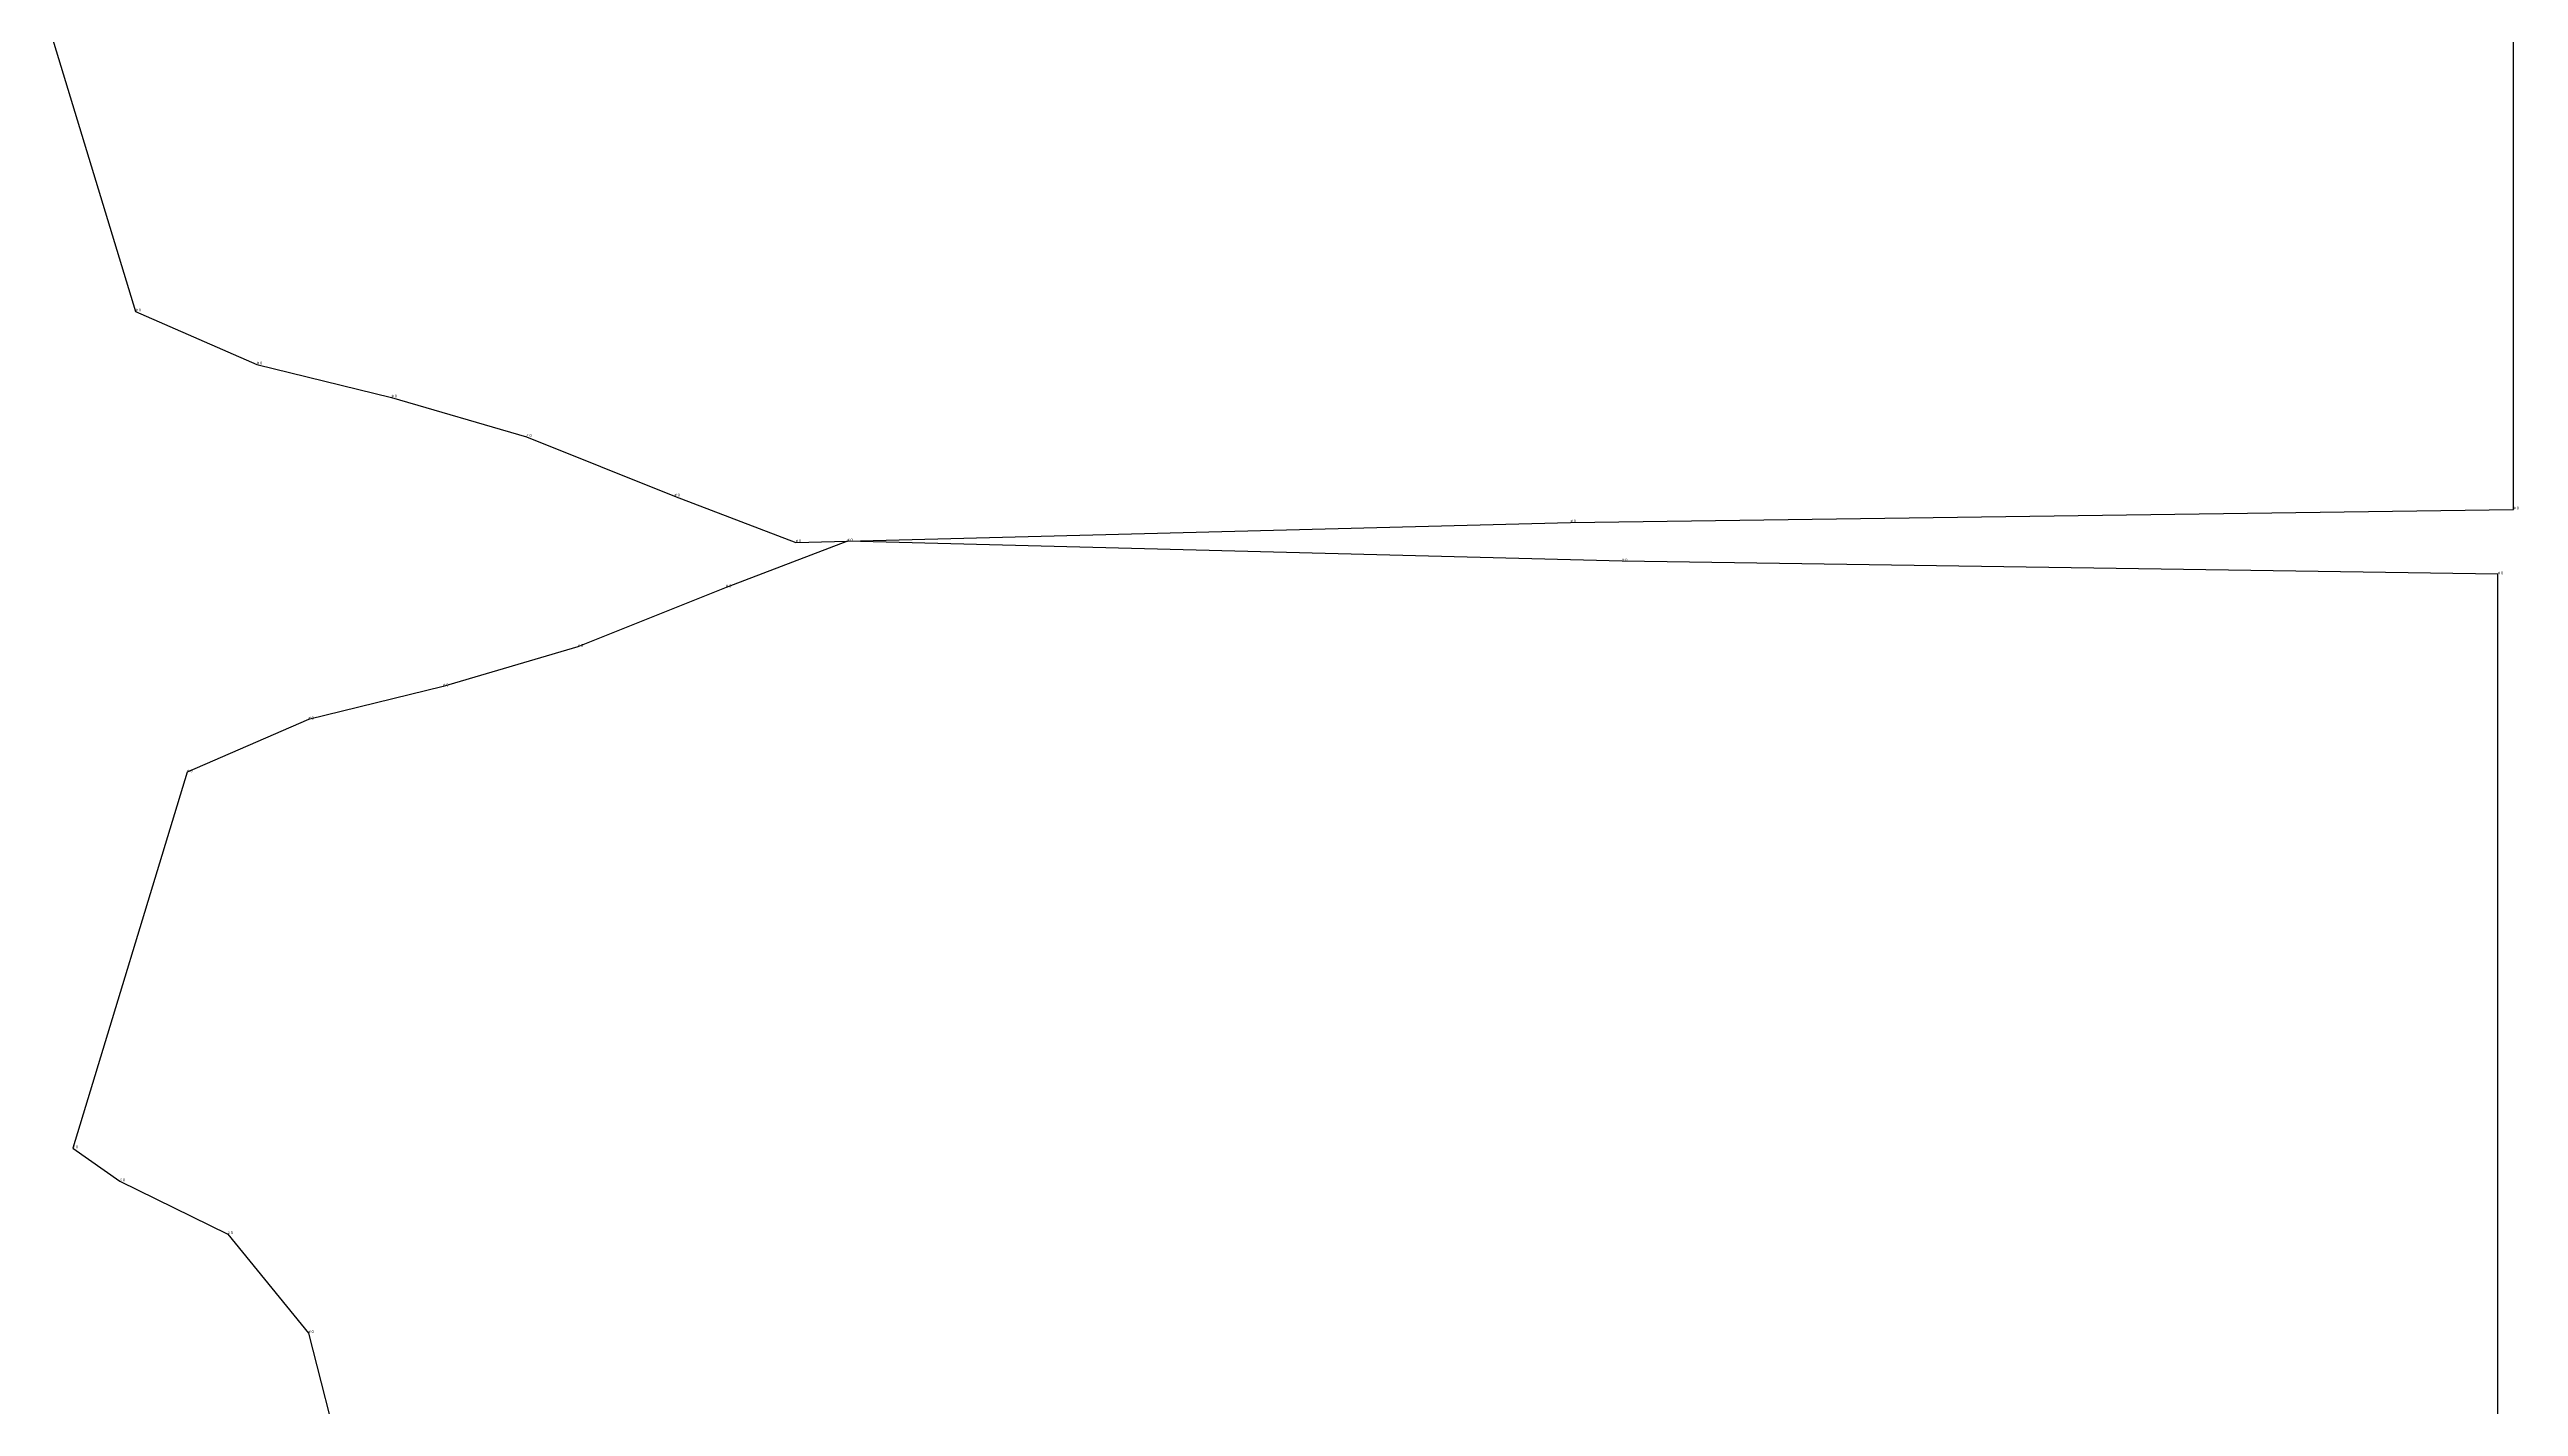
# Model space of a CAD drawing. Extents: x 0 to 2895, y 14 to 1602.
# Drawn here: x 2177 to 2895, y 811 to 1206 of the extents above; entities that cross this region are included whole.
import ezdxf

# ---------------------------------------------------------------- set-up
doc = ezdxf.new("R2010")
doc.units = 0
for name, color, linetype in [('1', 1, 'CONTINUOUS'), ('15', 7, 'CONTINUOUS'), ('5', 3, 'CONTINUOUS'), ('7', 5, 'CONTINUOUS')]:
    doc.layers.add(name, color=color, linetype=linetype)

# ---------------------------------------------------------------- blocks, each defined once
blk = doc.blocks.new('M0001_Front')
at = {"layer": '1'}
blk.add_lwpolyline([(2261.8, 793.9), (2252, 755.5), (2228.5, 726.7), (2197.1, 711.3), (2183.4, 701.7), (2216.7, 592.3), (2252, 576.9), (2291.2, 567.3), (2330.4, 555.8), (2373.5, 538.5), (2408.8, 525.1), (2634.2, 530.9), (2889, 534.7), (2889, 793.9), (2889, 1053.1), (2634.2, 1056.9), (2408.8, 1062.7), (2373.5, 1049.3), (2330.4, 1032), (2291.2, 1020.5), (2252, 1010.9), (2216.7, 995.5), (2183.4, 886.1), (2197.1, 876.5), (2228.5, 861.1), (2252, 832.3)], close=True, dxfattribs=at)
at = {"layer": '5'}
blk.add_line((2183.4, 793.9), (2889, 793.9), dxfattribs=at)
at = {"layer": '7'}
blk.add_line((2289.24, 793.9), (2783.16, 793.9), dxfattribs=at)
at = {"layer": '1'}
for s, height, p in [('# 0', 0.8, (2408.8, 1062.7)), ('# 0', 0.8, (2634.2, 1056.9)), ('# 0', 0.8, (2373.5, 1049.3)), ('# 0', 0.8, (2889, 1053.1)), ('# 0', 0.8, (2330.4, 1032)), ('# 0', 0.8, (2291.2, 1020.5)), ('# 0', 0.8, (2252, 1010.9)), ('# 0', 0.8, (2216.7, 995.5)), ('# 0', 0.8, (2183.4, 886.1)), ('# 0', 0.8, (2197.1, 876.5)), ('# 0', 0.8, (2228.5, 861.1)), ('# 0', 0.8, (2252, 832.3)), ('Piece Name:Front', 5, (2560.44, 793.9)), ('# 0', 0.8, (2261.8, 793.9)), ('Size Name:S', 5, (2560.44, 786.9)), ('# 0', 0.8, (2889, 793.9)), ('Quantity:1,0', 5, (2560.44, 779.9)), ('Rotation:180', 5, (2560.44, 772.9)), ('# 0', 0.8, (2252, 755.5)), ('# 0', 0.8, (2228.5, 726.7)), ('# 0', 0.8, (2197.1, 711.3)), ('# 0', 0.8, (2183.4, 701.7)), ('# 0', 0.8, (2216.7, 592.3)), ('# 0', 0.8, (2252, 576.9)), ('# 0', 0.8, (2291.2, 567.3)), ('# 0', 0.8, (2330.4, 555.8)), ('# 0', 0.8, (2373.5, 538.5)), ('# 0', 0.8, (2634.2, 530.9)), ('# 0', 0.8, (2889, 534.7)), ('# 0', 0.8, (2408.8, 525.1))]:
    blk.add_text(s, height=height, dxfattribs=at).set_placement(p)
at = {"layer": '15'}
blk.add_text('1 Front S b1', height=5, dxfattribs=at).set_placement((2560.44, 801.4))
blk = doc.blocks.new('M0002_Back')
at = {"layer": '1'}
blk.add_lwpolyline([(2190, 1331.2), (2185.1, 1288), (2178.2, 1259.2), (2168.4, 1239), (2201.7, 1129.6), (2237, 1114.2), (2276.2, 1104.6), (2315.4, 1093.1), (2358.5, 1075.8), (2393.8, 1062.4), (2619.2, 1068.2), (2893.6, 1072), (2893.6, 1331.2), (2893.6, 1590.4), (2619.2, 1594.2), (2393.8, 1600), (2358.5, 1586.6), (2315.4, 1569.3), (2276.2, 1557.8), (2237, 1548.2), (2201.7, 1532.8), (2168.4, 1423.4), (2178.2, 1403.2), (2185.1, 1374.4)], close=True, dxfattribs=at)
for p in [(2201.7, 1129.6), (2237, 1114.2), (2276.2, 1104.6), (2315.4, 1093.1), (2358.5, 1075.8), (2893.6, 1072), (2619.2, 1068.2), (2393.8, 1062.4)]:
    blk.add_text('# 0', height=0.8, dxfattribs=at).set_placement(p)

msp = doc.modelspace()

# ---------------------------------------------------------------- block references
for name in ['M0002_Back', 'M0001_Front']:
    msp.add_blockref(name, (0, 0))

doc.saveas('drawing.dxf')
